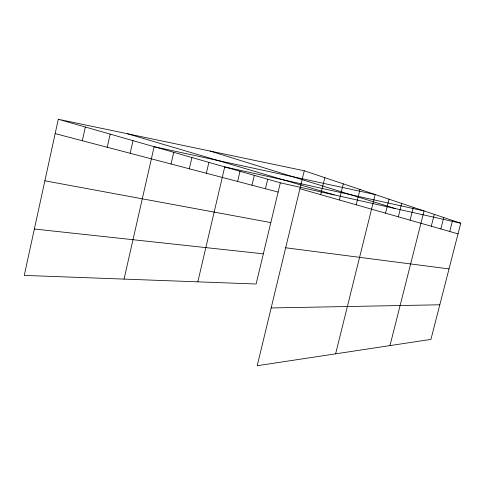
<?xml version="1.0" encoding="UTF-8"?>
<svg xmlns="http://www.w3.org/2000/svg" width="485" height="485" viewBox="0 0 485 485"><rect width="100%" height="100%" fill="white"/><g stroke="black" fill="none" stroke-linecap="round" stroke-linejoin="round"><path stroke-width="0.73" d="M58.291 119.274L24.25 275.401L256.116 284.004L280.342 182.827L58.291 119.274L304.265 170.775L460.75 223.227L430.929 339.397L257.214 365.726L304.265 170.775M82.304 140.729L85.33 127.009M107.215 147.258L110.15 134.115M130.168 153.278L133.011 140.656M124.051 279.105L154.139 146.706L375.172 194.54L335.62 353.844M171.041 163.997L173.721 152.308M189.32 168.786L191.921 157.522M206.355 173.254L208.889 162.378M197.831 281.84L224.731 166.913L424.066 210.933L389.976 345.605M237.608 181.451L240.002 171.284M251.97 185.215L254.304 175.376M265.453 188.75L267.72 179.214M320.688 194.661L324.823 177.662M339.348 199.99L343.307 183.857M356.22 204.803L360.003 189.459M385.514 213.164L389.006 199.177M398.318 216.819L401.677 203.427M410.086 220.178L413.323 207.331M431.28 226.228L434.293 214.358M440.853 228.962L443.763 217.535M449.74 231.497L452.56 220.481M271.157 307.951L439.81 304.792M34.362 229.011L263.337 253.837M285.677 247.774L449.019 268.914M44.875 180.802L270.824 222.585M280.342 182.827L460.75 223.227M55.169 133.611L278.123 192.078M299.93 188.732L458.022 233.861M127.458 133.751L334.304 194.909M210.114 151.059L395.366 208.586"/></g></svg>
